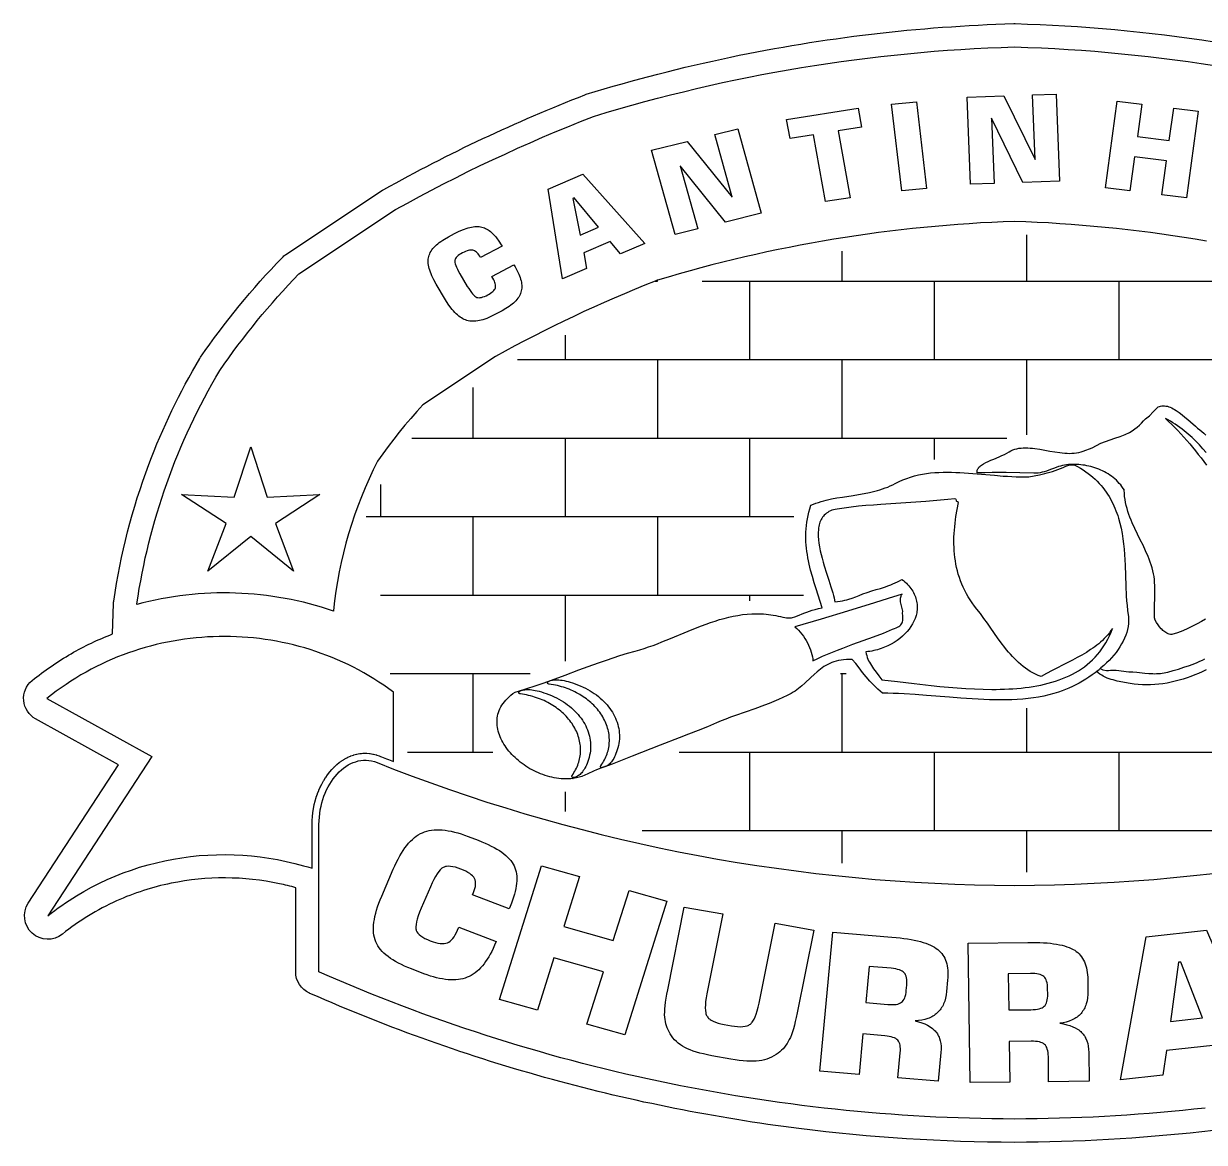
# Model space of a CAD drawing. Extents: x 0 to 420, y 0 to 240.
# Drawn here: x 0 to 253.4, y 0 to 240 of the extents above; entities that cross this region are included whole.
import ezdxf

# ---------------------------------------------------------------- set-up
doc = ezdxf.new("R2010")
doc.units = 0
doc.layers.add('Default Layer', color=1, linetype='CONTINUOUS')

msp = doc.modelspace()

# ---------------------------------------------------------------- linework, layer by layer
at = {"layer": 'Default Layer'}
msp.add_lwpolyline([(292.58, 8.76, -0.052999), (212.64, 0, -0.030515), (166.37, 2.97, -0.035672), (113.45, 13.49, -0.036951), (61.45, 31.96, -0.007864), (61.31, 32.03, -0.293444), (58.38, 36.58), (58.38, 54.63, 0.015821), (54.92, 55.48, 0.103715), (31.66, 55.58, 0.055352), (19.96, 51.81, 0.063592), (8.32, 44.68, -0.368646), (1.83, 44.87, -0.368646), (1, 51.31), (1, 51.31), (20.38, 81.02), (2.58, 90.84, -0.529734), (1.82, 99.08, -0.039927), (10.19, 104.83, -0.037875), (19.05, 109.06), (19.29, 115.63, -0.024528), (19.33, 116.12, -0.054107), (26.88, 145.44, -0.044136), (37.79, 168.14, -0.017), (37.98, 168.43, -0.041013), (55.47, 189.79, -0.054116), (56.3, 190.48), (77.01, 204.25, -0.01735), (77.31, 204.43, -0.034448), (120.44, 224.73, -0.016222), (120.74, 224.84, -0.023158), (151.69, 232.82, -0.044089), (212.47, 240, -0.012665), (212.73, 240, -0.030894), (255.44, 236.1, -0.03643)], format="xyb", dxfattribs=at)
for points in [[(253.82, 193.32), (251.42, 193.73), (249.02, 194.12), (246.61, 194.48), (244.2, 194.83), (241.78, 195.16), (239.37, 195.46), (236.95, 195.75), (234.53, 196.02), (232.1, 196.27), (229.67, 196.5), (227.24, 196.71), (224.81, 196.9), (222.38, 197.07), (219.94, 197.23), (217.5, 197.36), (215.06, 197.47), (212.62, 197.56), (210.18, 197.47), (207.74, 197.36), (205.31, 197.23), (202.87, 197.07), (200.44, 196.9), (198.01, 196.71), (195.58, 196.5), (193.15, 196.27), (190.73, 196.02), (188.31, 195.75), (185.89, 195.47), (183.47, 195.16), (181.06, 194.83), (178.65, 194.48), (176.25, 194.12), (173.85, 193.73), (171.45, 193.33), (169.05, 192.9), (166.66, 192.46), (164.27, 192), (161.89, 191.51), (159.51, 191.01), (157.14, 190.49), (154.77, 189.95), (152.4, 189.39), (150.04, 188.82), (147.68, 188.22), (145.33, 187.6), (142.99, 186.96), (140.65, 186.31), (138.31, 185.64), (135.98, 184.94), (135.95, 184.93), (135.5, 184.75), (133.29, 183.87), (131.1, 182.97), (128.91, 182.05), (126.73, 181.11), (124.55, 180.16), (122.39, 179.19), (120.23, 178.21), (118.09, 177.2), (115.95, 176.19), (113.82, 175.15), (111.7, 174.1), (109.59, 173.03), (107.49, 171.95), (105.39, 170.85), (103.31, 169.73), (101.23, 168.6), (85.64, 158.23), (84.35, 156.78), (83.08, 155.32), (81.83, 153.84), (80.61, 152.34), (79.41, 150.82), (78.24, 149.29), (77.1, 147.73), (75.97, 146.17), (75.03, 144.27), (74.13, 142.35), (73.28, 140.42), (72.47, 138.47), (71.71, 136.51), (71, 134.53), (70.33, 132.53), (69.71, 130.53), (69.14, 128.51), (68.61, 126.48), (68.14, 124.43), (67.71, 122.38), (67.32, 120.32), (66.99, 118.25), (66.71, 116.17), (66.47, 114.09), (66.46, 113.98), (65.19, 114.4), (63.91, 114.8), (62.62, 115.18), (61.33, 115.53), (60.03, 115.86), (58.73, 116.16), (57.42, 116.44), (56.1, 116.69), (54.79, 116.92), (53.47, 117.13), (52.14, 117.31), (50.82, 117.46), (49.49, 117.6), (48.16, 117.7), (46.82, 117.78), (45.49, 117.84), (44.16, 117.87), (42.82, 117.88), (41.48, 117.87), (40.15, 117.82), (38.81, 117.76), (37.48, 117.67), (36.15, 117.55), (34.82, 117.41), (33.49, 117.25), (32.16, 117.06), (30.84, 116.84), (29.52, 116.6), (28.2, 116.34), (26.89, 116.05), (25.58, 115.74), (24.28, 115.4), (24.31, 115.56), (24.31, 115.56), (24.56, 117.21), (24.83, 118.85), (25.12, 120.49), (25.43, 122.12), (25.76, 123.75), (26.11, 125.38), (26.48, 127), (26.87, 128.62), (27.28, 130.23), (27.71, 131.84), (28.16, 133.44), (28.64, 135.04), (29.13, 136.63), (29.63, 138.21), (30.16, 139.79), (30.71, 141.37), (31.28, 142.93), (31.87, 144.49), (32.47, 146.05), (33.1, 147.6), (33.75, 149.14), (34.41, 150.67), (35.09, 152.2), (35.8, 153.72), (36.52, 155.23), (37.26, 156.73), (38.02, 158.23), (38.79, 159.72), (39.59, 161.2), (40.41, 162.67), (41.24, 164.14), (42.09, 165.59), (43.05, 166.96), (44.02, 168.32), (45, 169.67), (46, 171.01), (47.01, 172.34), (48.04, 173.67), (49.08, 174.98), (50.14, 176.28), (51.2, 177.57), (52.29, 178.85), (53.38, 180.12), (54.49, 181.38), (55.62, 182.63), (56.75, 183.87), (57.9, 185.1), (59.07, 186.32), (79.78, 200.09), (82.34, 201.5), (84.92, 202.9), (87.51, 204.27), (90.11, 205.62), (92.72, 206.95), (95.35, 208.25), (97.99, 209.53), (100.64, 210.8), (103.3, 212.03), (105.98, 213.25), (108.66, 214.44), (111.36, 215.62), (114.06, 216.76), (116.78, 217.89), (119.51, 218.99), (122.25, 220.07), (125, 220.91), (127.75, 221.71), (130.5, 222.5), (133.27, 223.26), (136.04, 224), (138.81, 224.71), (141.59, 225.4), (144.38, 226.07), (147.18, 226.72), (149.97, 227.34), (152.78, 227.93), (155.59, 228.51), (158.4, 229.06), (161.22, 229.58), (164.05, 230.09), (166.88, 230.57), (169.71, 231.02), (172.55, 231.46), (175.39, 231.86), (178.23, 232.25), (181.08, 232.61), (183.94, 232.95), (186.79, 233.26), (189.65, 233.55), (192.51, 233.81), (195.38, 234.06), (198.25, 234.27), (201.12, 234.47), (203.99, 234.64), (206.87, 234.78), (209.74, 234.9), (212.62, 235), (215.5, 234.9), (218.38, 234.78), (221.25, 234.64), (224.13, 234.47), (227, 234.27), (229.87, 234.06), (232.73, 233.81), (235.59, 233.55), (238.45, 233.26), (241.31, 232.95), (244.16, 232.61), (247.01, 232.25), (249.86, 231.86), (252.7, 231.46), (255.54, 231.02)], [(215.19, 194.66), (215.19, 184.75)], [(175.58, 191.17), (175.58, 184.75)], [(135.5, 184.75), (135.98, 184.75), (135.98, 184.94)], [(145.6, 184.75), (155.78, 184.75), (175.58, 184.75), (195.39, 184.75), (215.19, 184.75), (234.99, 184.75), (254.79, 184.75), (274.59, 184.75), (279.65, 184.75)], [(155.78, 184.75), (155.78, 167.92)], [(195.39, 184.75), (195.39, 167.92)], [(234.99, 184.75), (234.99, 167.92)], [(116.18, 173.15), (116.18, 167.92)], [(105.94, 167.92), (116.18, 167.92), (135.98, 167.92), (155.78, 167.92), (175.58, 167.92), (195.39, 167.92), (215.19, 167.92), (234.99, 167.92), (254.79, 167.92), (274.59, 167.92), (294.39, 167.92), (314.19, 167.92), (319.31, 167.92)], [(135.98, 167.92), (135.98, 151.08)], [(175.58, 167.92), (175.58, 151.08)], [(215.19, 167.92), (215.19, 151.79)], [(96.38, 161.94), (96.38, 151.08)], [(253.62, 112.26), (252.74, 111.72), (251.82, 111.21), (250.84, 110.71), (249.81, 110.23), (248.72, 109.77), (247.57, 109.34), (246.37, 108.93), (246.09, 108.98), (245.83, 109.04), (245.58, 109.13), (245.34, 109.23), (245.12, 109.35), (244.9, 109.49), (244.69, 109.64), (244.48, 109.81), (244.29, 109.99), (244.1, 110.18), (243.75, 110.6), (243.42, 111.05), (243.1, 111.54), (242.8, 112.04), (242.66, 112.55), (242.7, 119.43), (242.69, 120.09), (242.64, 120.73), (242.56, 121.37), (242.45, 122), (242.31, 122.63), (242.15, 123.25), (241.96, 123.87), (241.76, 124.48), (241.53, 125.09), (241.29, 125.7), (240.76, 126.9), (240.2, 128.1), (239.61, 129.29), (239.02, 130.49), (238.44, 131.69), (237.89, 132.9), (237.63, 133.5), (237.38, 134.12), (237.16, 134.73), (236.95, 135.35), (236.76, 135.98), (236.59, 136.61), (236.45, 137.24), (236.33, 137.89), (236.25, 138.54), (236.2, 139.19), (236.2, 139.19), (236.16, 139.9), (236.21, 139.91), (235.95, 140.3), (235.68, 140.67), (235.4, 141.03), (235.1, 141.38), (234.79, 141.71), (234.47, 142.03), (234.14, 142.33), (233.79, 142.62), (233.44, 142.89), (233.08, 143.15), (232.7, 143.4), (232.32, 143.63), (231.93, 143.84), (231.53, 144.05), (231.13, 144.23), (230.72, 144.41), (230.3, 144.57), (229.88, 144.72), (229.46, 144.85), (229.03, 144.97), (228.6, 145.08), (228.16, 145.17), (227.72, 145.25), (227.28, 145.31), (226.84, 145.36), (226.4, 145.4), (225.96, 145.43), (225.52, 145.44), (225.08, 145.44), (224.65, 145.42), (224.21, 145.4), (223.78, 145.36), (223.35, 145.29), (222.93, 145.2), (222.5, 145.09), (222.07, 144.96), (221.21, 144.65), (220.34, 144.32), (219.47, 144.01), (219.02, 143.87), (218.57, 143.75), (218.12, 143.65), (217.67, 143.58), (217.21, 143.54), (216.75, 143.54), (213.78, 143.62), (210.83, 143.67), (209.33, 143.68), (207.81, 143.67), (206.24, 143.66), (204.62, 143.63), (204.59, 143.81), (204.59, 143.99), (204.62, 144.17), (204.67, 144.34), (204.76, 144.5), (204.86, 144.67), (205, 144.82), (205.15, 144.98), (205.32, 145.12), (205.52, 145.27), (205.95, 145.55), (206.45, 145.82), (206.99, 146.09), (207.56, 146.34), (208.15, 146.59), (209.35, 147.09), (209.93, 147.34), (210.49, 147.6), (211, 147.86), (211.47, 148.13), (211.85, 148.35), (212.26, 148.54), (212.68, 148.68), (213.11, 148.8), (213.56, 148.89), (214.02, 148.94), (214.49, 148.98), (214.98, 148.99), (215.47, 148.97), (215.97, 148.94), (216.48, 148.89), (217, 148.83), (218.05, 148.68), (219.12, 148.5), (220.2, 148.3), (221.28, 148.12), (222.35, 147.96), (222.88, 147.9), (223.41, 147.86), (223.93, 147.82), (224.44, 147.81), (224.95, 147.82), (225.45, 147.85), (225.94, 147.91), (226.42, 148), (226.89, 148.11), (227.34, 148.26), (229.27, 148.99), (231.17, 150.03), (232.13, 150.39), (233.13, 150.74), (234.17, 151.1), (235.26, 151.44), (235.63, 151.56), (235.98, 151.69), (236.33, 151.83), (236.66, 151.98), (236.98, 152.14), (237.28, 152.31), (237.87, 152.66), (238.42, 153.04), (238.93, 153.45), (239.42, 153.88), (239.88, 154.32), (240.33, 154.77), (240.75, 155.23), (241.58, 155.85), (242.39, 156.75), (242.8, 157.18), (243.22, 157.6), (243.46, 157.76), (243.72, 157.88), (243.98, 157.96), (244.26, 158.01), (244.54, 158.03), (244.83, 158.01), (245.12, 157.97), (245.42, 157.9), (245.73, 157.81), (246.04, 157.69), (246.35, 157.55), (246.66, 157.39), (246.98, 157.21), (247.3, 157.01), (247.93, 156.58), (248.57, 156.11), (249.19, 155.61), (249.79, 155.1), (250.37, 154.59), (251.45, 153.64), (251.92, 153.22), (252.36, 152.87), (252.79, 152.51), (253.23, 152.11), (253.67, 151.68)], [(253.73, 147.97), (253.04, 148.8), (252.31, 149.62), (251.55, 150.41), (250.75, 151.19), (249.9, 151.94), (249.46, 152.3), (249.02, 152.66), (248.56, 153.02), (248.09, 153.36), (247.61, 153.7), (247.12, 154.04), (246.61, 154.37), (246.1, 154.69), (245.57, 155), (245.03, 155.3), (245.69, 154.67), (246.35, 154.03), (247.01, 153.37), (247.66, 152.69), (248.31, 152), (248.95, 151.3), (249.59, 150.58), (250.22, 149.86), (250.84, 149.12), (251.45, 148.37), (252.05, 147.6), (252.65, 146.83), (253.23, 146.05), (253.79, 145.27)], [(83.33, 151.08), (96.38, 151.08), (116.18, 151.08), (135.98, 151.08), (155.78, 151.08), (175.58, 151.08), (195.39, 151.08), (211, 151.08)], [(116.18, 151.08), (116.18, 134.24)], [(155.78, 151.08), (155.78, 134.24)], [(195.39, 151.08), (195.39, 146.48)], [(76.58, 141.14), (76.58, 134.24)], [(73.51, 134.24), (76.58, 134.24), (96.38, 134.24), (116.18, 134.24), (135.98, 134.24), (155.78, 134.24), (165.25, 134.24)], [(96.38, 134.24), (96.38, 117.4)], [(135.98, 134.24), (135.98, 117.4)], [(76.58, 117.4), (96.38, 117.4), (116.18, 117.4), (135.98, 117.4), (155.78, 117.4), (167.37, 117.4)], [(116.18, 117.4), (116.18, 103.25)], [(155.78, 117.4), (155.78, 116.17)], [(253.71, 101.34), (252.92, 100.97), (252.12, 100.61), (251.3, 100.27), (250.48, 99.95), (249.64, 99.66), (248.8, 99.38), (247.95, 99.13), (247.09, 98.91), (246.22, 98.71), (245.35, 98.53), (244.48, 98.39), (243.6, 98.28), (242.71, 98.2), (241.83, 98.15), (240.95, 98.14), (240.06, 98.16), (239.18, 98.22), (238.3, 98.32), (237.43, 98.46), (234.68, 98.97), (233.82, 99.2), (233.39, 99.32), (232.96, 99.46), (232.53, 99.61), (232.06, 99.81), (231.64, 99.98), (231.34, 100.2), (230.92, 100.47), (230.24, 101), (230.44, 101.16), (230.79, 101.44), (231.03, 101.64), (231.56, 101.36), (232.34, 101.2), (232.78, 101.23), (233.19, 101.28), (233.61, 101.31), (234.02, 101.33), (234.44, 101.33), (237.16, 100.97), (238.01, 100.91), (238.86, 100.84), (240.57, 100.67), (241.42, 100.6), (242.27, 100.55), (242.69, 100.54), (243.1, 100.55), (243.51, 100.56), (243.92, 100.59), (244.33, 100.64), (244.73, 100.7), (245.12, 100.78), (245.52, 100.88), (246.66, 101.21), (247.81, 101.55), (248.98, 101.91), (250.14, 102.31), (251.28, 102.74), (251.85, 102.96), (252.4, 103.2), (252.95, 103.45), (253.48, 103.72)], [(78.68, 100.57), (96.38, 100.57), (108.71, 100.57)], [(96.38, 100.57), (96.38, 83.73)], [(175.26, 100.57), (175.58, 100.57), (176.53, 100.57)], [(175.58, 100.57), (175.58, 83.73)], [(215.19, 93.17), (215.19, 83.73)], [(82.36, 83.73), (96.38, 83.73), (100.68, 83.73)], [(140.65, 83.73), (155.78, 83.73), (175.58, 83.73), (195.39, 83.73), (215.19, 83.73), (234.99, 83.73), (254.79, 83.73), (274.59, 83.73), (294.39, 83.73), (314.19, 83.73), (333.99, 83.73), (345.86, 83.73), (347.39, 83.73)], [(155.78, 83.73), (155.78, 66.89)], [(195.39, 83.73), (195.39, 66.89)], [(234.99, 83.73), (234.99, 66.89)], [(253.5, 7.37), (251.11, 7.1), (248.71, 6.86), (246.32, 6.63), (243.92, 6.41), (241.53, 6.21), (239.13, 6.02), (236.73, 5.85), (234.32, 5.7), (231.92, 5.56), (229.51, 5.44), (227.1, 5.33), (224.69, 5.23), (222.28, 5.16), (219.87, 5.09), (217.45, 5.05), (215.04, 5.02), (212.62, 5), (212.62, 5), (210.21, 5.02), (207.79, 5.05), (205.38, 5.09), (202.97, 5.16), (200.55, 5.23), (198.14, 5.33), (195.74, 5.44), (193.33, 5.56), (190.92, 5.7), (188.52, 5.85), (186.12, 6.02), (183.72, 6.21), (181.32, 6.41), (178.92, 6.63), (176.53, 6.86), (174.14, 7.1), (171.75, 7.37), (169.36, 7.64), (166.98, 7.94), (164.6, 8.24), (162.22, 8.57), (159.84, 8.9), (157.46, 9.26), (155.09, 9.62), (152.72, 10.01), (150.36, 10.4), (148, 10.82), (145.64, 11.25), (143.28, 11.69), (140.93, 12.15), (138.58, 12.62), (136.23, 13.11), (133.89, 13.61), (131.55, 14.13), (129.22, 14.66), (126.88, 15.21), (124.56, 15.77), (122.23, 16.35), (119.91, 16.94), (117.6, 17.55), (115.29, 18.17), (112.98, 18.81), (110.68, 19.46), (108.38, 20.13), (106.09, 20.81), (103.8, 21.51), (101.51, 22.22), (99.23, 22.94), (96.96, 23.68), (94.69, 24.44), (92.42, 25.21), (90.16, 25.99), (87.91, 26.79), (85.66, 27.6), (83.41, 28.43), (81.18, 29.28), (78.94, 30.13), (76.71, 31), (74.49, 31.89), (72.28, 32.79), (70.07, 33.71), (67.86, 34.64), (65.66, 35.58), (63.47, 36.54), (63.38, 36.58), (63.38, 58.29), (63.38, 68.17), (63.4, 68.98), (63.46, 69.78), (63.54, 70.56), (63.66, 71.34), (63.82, 72.1), (64, 72.84), (64.21, 73.56), (64.45, 74.27), (64.72, 74.95), (65.02, 75.61), (65.34, 76.25), (65.68, 76.86), (66.05, 77.44), (66.43, 78), (66.84, 78.52), (67.27, 79.02), (67.72, 79.48), (68.18, 79.91), (68.66, 80.3), (69.16, 80.65), (69.67, 80.97), (70.19, 81.25), (70.72, 81.48), (71.26, 81.67), (71.82, 81.82), (72.38, 81.92), (72.95, 81.97), (73.52, 81.98), (74.1, 81.93), (74.68, 81.83), (75.26, 81.68), (75.85, 81.48), (79.39, 80.09), (83.36, 78.58), (87.35, 77.12), (91.36, 75.71), (95.38, 74.34), (99.42, 73.01), (103.48, 71.74), (107.54, 70.51), (111.63, 69.32), (115.72, 68.19), (119.83, 67.1), (123.95, 66.05), (128.08, 65.06), (132.23, 64.11), (136.39, 63.21), (140.55, 62.35), (144.73, 61.55), (148.92, 60.79), (153.12, 60.07), (157.32, 59.41), (161.54, 58.79), (165.76, 58.22), (169.99, 57.7), (174.23, 57.23), (178.48, 56.8), (182.73, 56.42), (186.98, 56.09), (191.25, 55.81), (195.51, 55.58), (199.78, 55.39), (204.06, 55.26), (208.34, 55.17), (212.62, 55.13), (216.91, 55.17), (221.18, 55.26), (225.46, 55.39), (229.73, 55.58), (234, 55.81), (238.26, 56.09), (242.52, 56.42), (246.77, 56.8), (251.02, 57.23), (255.25, 57.7)], [(116.18, 75.18), (116.18, 70.98)], [(132.69, 66.89), (135.98, 66.89), (155.78, 66.89), (175.58, 66.89), (195.39, 66.89), (215.19, 66.89), (234.99, 66.89), (254.79, 66.89), (274.59, 66.89), (292.55, 66.89)], [(175.58, 66.89), (175.58, 59.91)], [(215.19, 66.89), (215.19, 57.96)]]:
    msp.add_lwpolyline(points, dxfattribs=at)
for points in [[(188.43, 204.1), (186.25, 222.69), (191.58, 223.25), (193.76, 204.66), (188.43, 204.1)], [(203.19, 205.54), (202.47, 224.24), (210.36, 224.51), (217.04, 210.83), (216.51, 224.72), (221.57, 224.89), (222.29, 206.2), (214.4, 205.92), (207.7, 219.73), (208.24, 205.71), (203.19, 205.54)], [(232.13, 204.78), (234.68, 223.34), (239.94, 222.69), (238.99, 215.75), (245.84, 214.91), (246.8, 221.85), (252.06, 221.2), (249.51, 202.65), (244.25, 203.3), (245.24, 210.55), (238.39, 211.39), (237.39, 204.14), (232.13, 204.78)], [(172.04, 201.81), (169.48, 216.14), (164.46, 215.34), (163.73, 219.46), (179.05, 221.89), (179.78, 217.78), (174.78, 216.98), (177.34, 202.65), (172.04, 201.81)], [(139.78, 194.75), (134.76, 212.85), (142.39, 214.74), (152.07, 202.77), (148.34, 216.21), (153.25, 217.42), (158.26, 199.32), (150.62, 197.43), (140.9, 209.52), (144.66, 195.96), (139.78, 194.75)], [(115.63, 185.25), (112.59, 204.5), (120.02, 207.7), (133.29, 192.86), (128.11, 190.63), (125.87, 193.25), (120.19, 190.81), (120.8, 187.48), (115.63, 185.25)], [(119.4, 194.65), (123.35, 196.35), (118.15, 202.63), (117.84, 202.5), (119.4, 194.65)], [(105.19, 188.26), (105.47, 187.79), (105.9, 187), (106.26, 186.25), (106.4, 185.89), (106.53, 185.53), (106.64, 185.19), (106.73, 184.85), (106.8, 184.51), (106.85, 184.19), (106.87, 183.87), (106.88, 183.56), (106.87, 183.26), (106.84, 182.96), (106.79, 182.68), (106.72, 182.4), (106.63, 182.13), (106.52, 181.86), (106.38, 181.59), (106.23, 181.33), (106.05, 181.07), (105.85, 180.81), (105.63, 180.56), (105.39, 180.31), (105.13, 180.06), (104.85, 179.81), (104.54, 179.57), (104.22, 179.34), (103.5, 178.87), (102.7, 178.41), (101.13, 177.58), (100.24, 177.14), (99.81, 176.95), (99.39, 176.77), (98.97, 176.62), (98.57, 176.49), (98.18, 176.38), (97.8, 176.29), (97.43, 176.23), (97.07, 176.18), (96.72, 176.15), (96.38, 176.14), (96.05, 176.16), (95.73, 176.19), (95.42, 176.25), (95.13, 176.32), (94.83, 176.42), (94.54, 176.54), (94.25, 176.69), (93.96, 176.86), (93.67, 177.05), (93.38, 177.27), (93.1, 177.51), (92.81, 177.77), (92.52, 178.06), (92.24, 178.37), (91.96, 178.7), (91.68, 179.06), (91.12, 179.85), (90.56, 180.73), (88.55, 184.11), (88.04, 185.02), (87.62, 185.88), (87.44, 186.29), (87.29, 186.69), (87.15, 187.08), (87.04, 187.46), (86.95, 187.83), (86.88, 188.18), (86.84, 188.53), (86.81, 188.86), (86.81, 189.18), (86.83, 189.49), (86.87, 189.79), (86.94, 190.07), (87.02, 190.36), (87.13, 190.63), (87.27, 190.91), (87.42, 191.19), (87.61, 191.46), (87.81, 191.73), (88.04, 191.99), (88.3, 192.26), (88.57, 192.52), (88.88, 192.78), (89.2, 193.03), (89.55, 193.29), (89.93, 193.54), (90.32, 193.79), (91.19, 194.28), (92.47, 194.96), (93.35, 195.41), (94.2, 195.77), (94.6, 195.93), (94.99, 196.06), (95.38, 196.18), (95.75, 196.28), (96.11, 196.36), (96.45, 196.42), (96.79, 196.46), (97.12, 196.48), (97.43, 196.48), (97.74, 196.46), (98.03, 196.42), (98.31, 196.37), (98.59, 196.29), (98.86, 196.19), (99.13, 196.07), (99.4, 195.93), (99.66, 195.77), (99.93, 195.59), (100.19, 195.38), (100.45, 195.15), (100.71, 194.91), (100.97, 194.64), (101.22, 194.35), (101.47, 194.04), (101.97, 193.35), (102.46, 192.57), (102.65, 192.26), (98.04, 189.81), (97.86, 190.1), (97.69, 190.37), (97.52, 190.6), (97.34, 190.81), (97.16, 190.98), (96.97, 191.13), (96.78, 191.24), (96.58, 191.33), (96.38, 191.39), (96.16, 191.42), (95.93, 191.42), (95.69, 191.39), (95.42, 191.34), (95.14, 191.25), (94.85, 191.14), (94.53, 191), (94.2, 190.84), (93.85, 190.64), (93.54, 190.44), (93.27, 190.24), (93.04, 190.04), (92.85, 189.84), (92.7, 189.64), (92.6, 189.43), (92.54, 189.23), (92.51, 189.01), (92.54, 188.74), (92.61, 188.44), (92.72, 188.1), (92.87, 187.72), (93.07, 187.29), (93.32, 186.83), (93.61, 186.33), (95.21, 183.64), (95.51, 183.15), (95.8, 182.72), (96.08, 182.34), (96.34, 182.01), (96.59, 181.75), (96.83, 181.53), (97.06, 181.38), (97.27, 181.28), (97.48, 181.23), (97.72, 181.21), (97.98, 181.23), (98.26, 181.28), (98.56, 181.36), (98.88, 181.47), (99.22, 181.62), (99.58, 181.8), (99.91, 181.99), (100.21, 182.18), (100.47, 182.37), (100.69, 182.56), (100.88, 182.75), (101.03, 182.94), (101.15, 183.13), (101.22, 183.33), (101.27, 183.53), (101.28, 183.75), (101.26, 183.98), (101.21, 184.23), (101.13, 184.5), (101.02, 184.78), (100.87, 185.07), (100.7, 185.38), (100.48, 185.75), (105.19, 188.26)], [(48.73, 129.95), (39.55, 122.53), (43.45, 132.79), (33.88, 139.02), (45.18, 138.4), (48.73, 149.22), (52.28, 138.4), (63.58, 139.02), (54.02, 132.79), (57.91, 122.53), (48.73, 129.95)], [(117.9, 78.07), (117.4, 78.02), (116.89, 77.99), (116.39, 77.98), (115.88, 77.99), (115.38, 78.02), (114.87, 78.07), (114.37, 78.13), (113.87, 78.22), (113.37, 78.32), (112.88, 78.44), (112.38, 78.57), (111.9, 78.72), (111.41, 78.89), (110.94, 79.07), (110.47, 79.26), (110, 79.47), (109.54, 79.69), (109.09, 79.93), (108.65, 80.17), (108.21, 80.43), (107.79, 80.7), (107.37, 80.99), (106.96, 81.28), (106.57, 81.58), (106.18, 81.89), (105.81, 82.21), (105.45, 82.54), (105.1, 82.88), (104.76, 83.23), (104.44, 83.58), (104.13, 83.94), (103.84, 84.31), (103.56, 84.68), (103.3, 85.06), (103.06, 85.44), (102.83, 85.83), (102.62, 86.22), (102.42, 86.62), (102.25, 87.01), (102.09, 87.41), (101.96, 87.82), (101.84, 88.22), (101.75, 88.63), (101.67, 89.03), (101.62, 89.44), (101.59, 89.85), (101.58, 90.25), (101.6, 90.66), (101.64, 91.06), (101.7, 91.46), (101.79, 91.86), (101.9, 92.25), (102.05, 92.64), (102.21, 93.03), (102.41, 93.41), (102.63, 93.79), (102.88, 94.16), (103.15, 94.53), (103.46, 94.89), (103.8, 95.24), (104.17, 95.59), (104.56, 95.93), (104.99, 96.26), (105.45, 96.58), (106.22, 96.81), (108, 97.36), (109.76, 97.94), (111.51, 98.54), (113.24, 99.16), (116.2, 100.24), (119.15, 101.34), (122.11, 102.42), (123.6, 102.95), (125.09, 103.47), (126.52, 103.95), (127.96, 104.42), (129.6, 104.92), (131.25, 105.39), (132.2, 105.66), (133.15, 105.96), (134.1, 106.28), (135.05, 106.62), (136, 106.98), (136.94, 107.35), (138.84, 108.11), (142.63, 109.69), (144.53, 110.46), (145.49, 110.83), (146.44, 111.19), (147.41, 111.53), (148.37, 111.84), (149.34, 112.14), (150.31, 112.42), (151.29, 112.66), (152.27, 112.88), (153.26, 113.06), (154.25, 113.21), (155.25, 113.32), (156.25, 113.38), (156.76, 113.4), (157.26, 113.41), (157.77, 113.4), (158.28, 113.39), (158.79, 113.36), (159.31, 113.31), (159.82, 113.26), (160.34, 113.19), (160.86, 113.11), (161.38, 113.01), (161.91, 112.9), (162.43, 112.78), (162.9, 112.66), (163.32, 112.58), (163.72, 112.52), (163.92, 112.5), (164.12, 112.5), (164.32, 112.51), (164.53, 112.53), (164.74, 112.56), (164.97, 112.61), (165.47, 112.75), (166.04, 112.96), (167.43, 113.5), (168.04, 113.74), (168.63, 113.95), (169.23, 114.15), (169.86, 114.34), (170.55, 114.52), (171.32, 114.7), (170.47, 117.4), (170.05, 118.74), (169.64, 120.07), (169.24, 121.4), (168.88, 122.73), (168.56, 124.07), (168.42, 124.74), (168.29, 125.41), (168.17, 126.08), (168.07, 126.76), (167.99, 127.44), (167.92, 128.12), (167.87, 128.81), (167.85, 129.5), (167.84, 130.19), (167.86, 130.89), (167.9, 131.6), (167.96, 132.3), (168.05, 133.02), (168.17, 133.74), (168.31, 134.46), (168.49, 135.19), (168.69, 135.93), (168.93, 136.67), (169.47, 136.9), (170.01, 137.1), (170.56, 137.29), (171.12, 137.47), (171.68, 137.62), (172.24, 137.77), (173.38, 138.03), (174.53, 138.25), (175.69, 138.44), (178.01, 138.8), (179.17, 138.99), (180.33, 139.19), (181.48, 139.42), (182.05, 139.55), (182.62, 139.68), (183.19, 139.84), (183.75, 140), (184.31, 140.18), (184.86, 140.38), (185.41, 140.59), (185.96, 140.83), (186.5, 141.08), (187.03, 141.36), (187.84, 141.77), (188.66, 142.13), (189.49, 142.45), (190.32, 142.73), (191.17, 142.97), (192.02, 143.18), (192.88, 143.35), (193.75, 143.49), (194.63, 143.6), (195.51, 143.68), (196.4, 143.73), (197.29, 143.76), (198.19, 143.77), (199.1, 143.76), (200.01, 143.74), (200.92, 143.7), (201.84, 143.64), (202.76, 143.58), (204.6, 143.43), (208.31, 143.1), (210.17, 142.95), (211.1, 142.89), (212.03, 142.85), (212.95, 142.81), (213.87, 142.79), (214.79, 142.79), (215.71, 142.81), (216.87, 143), (217.99, 143.22), (219.1, 143.46), (219.66, 143.61), (220.21, 143.76), (220.77, 143.93), (221.33, 144.12), (221.9, 144.33), (222.47, 144.56), (223.06, 144.81), (223.65, 145.08), (224.26, 145.31), (224.88, 145.33), (225.54, 145.29), (226.17, 145.01), (226.78, 144.65), (227.36, 144.27), (227.92, 143.88), (228.45, 143.49), (228.97, 143.08), (229.45, 142.67), (229.92, 142.24), (230.36, 141.81), (230.79, 141.37), (231.19, 140.92), (231.57, 140.46), (231.93, 139.99), (232.27, 139.52), (232.6, 139.04), (232.9, 138.55), (233.19, 138.06), (233.46, 137.56), (233.72, 137.06), (233.96, 136.54), (234.18, 136.03), (234.39, 135.51), (234.59, 134.98), (234.77, 134.45), (234.94, 133.91), (235.23, 132.83), (235.49, 131.73), (235.7, 130.63), (235.87, 129.51), (236.02, 128.38), (236.13, 127.25), (236.22, 126.12), (236.29, 124.99), (236.34, 123.86), (236.42, 121.61), (236.5, 119.4), (236.6, 117.24), (236.67, 116.18), (236.76, 115.15), (236.87, 114.13), (237.01, 113.15), (237.05, 112.84), (237.08, 112.53), (237.11, 111.91), (237.08, 111.29), (237, 110.66), (236.87, 110.04), (236.7, 109.41), (236.49, 108.79), (236.24, 108.16), (235.94, 107.55), (235.61, 106.93), (235.24, 106.32), (234.83, 105.72), (234.4, 105.12), (233.93, 104.54), (233.43, 103.96), (232.9, 103.39), (232.35, 102.84), (231.77, 102.3), (231.17, 101.77), (230.55, 101.25), (229.91, 100.75), (229.25, 100.27), (228.58, 99.81), (227.89, 99.36), (227.19, 98.94), (226.48, 98.53), (225.76, 98.15), (225.03, 97.79), (224.3, 97.45), (223.56, 97.14), (222.83, 96.86), (222.09, 96.6), (221.04, 96.28), (219.98, 96), (218.89, 95.75), (217.79, 95.54), (216.67, 95.37), (215.54, 95.23), (214.39, 95.11), (213.22, 95.03), (212.05, 94.97), (210.86, 94.93), (209.66, 94.92), (208.46, 94.93), (207.25, 94.95), (206.03, 94.99), (204.8, 95.05), (203.57, 95.12), (201.11, 95.28), (198.64, 95.48), (193.73, 95.89), (191.31, 96.07), (188.92, 96.22), (187.75, 96.28), (186.58, 96.32), (185.43, 96.34), (184.3, 96.35), (183.79, 96.76), (183.31, 97.19), (182.85, 97.62), (182.4, 98.06), (181.98, 98.51), (181.56, 98.97), (180.77, 99.9), (180.02, 100.83), (179.28, 101.77), (178.54, 102.7), (177.79, 103.61), (177.15, 103.62), (176.54, 103.6), (175.96, 103.55), (175.41, 103.47), (174.88, 103.37), (174.37, 103.25), (173.88, 103.1), (173.42, 102.93), (172.97, 102.74), (172.55, 102.53), (172.14, 102.3), (171.74, 102.06), (171.36, 101.81), (170.99, 101.54), (170.63, 101.26), (170.28, 100.97), (169.6, 100.38), (168.94, 99.76), (167.63, 98.52), (166.96, 97.92), (166.61, 97.63), (166.25, 97.34), (165.89, 97.07), (165.52, 96.81), (165.13, 96.56), (164.73, 96.33), (163.84, 95.86), (162.91, 95.41), (161.96, 94.98), (160.98, 94.57), (159.98, 94.17), (158.97, 93.78), (156.9, 93.04), (154.8, 92.3), (152.72, 91.56), (151.68, 91.19), (150.67, 90.8), (149.67, 90.4), (148.69, 89.98), (146.73, 89.15), (144.73, 88.34), (142.7, 87.54), (140.66, 86.76), (136.59, 85.21), (134.58, 84.43), (132.61, 83.65), (130.55, 82.82), (128.41, 81.97), (126.29, 81.16), (125.26, 80.78), (124.28, 80.44), (123.89, 80.3), (123.51, 80.15), (122.9, 79.89), (122.29, 79.61), (121.05, 79.04), (120.41, 78.77), (119.77, 78.52), (119.23, 78.33), (118.67, 78.18), (118.2, 78.1), (117.84, 78.06), (117.9, 78.07)], [(199.83, 138.08), (198.3, 137.9), (196.75, 137.75), (195.17, 137.61), (193.59, 137.48), (190.39, 137.26), (187.16, 137.06), (183.94, 136.85), (182.34, 136.73), (180.75, 136.6), (179.17, 136.45), (177.6, 136.28), (176.06, 136.08), (174.54, 135.86), (174.15, 135.79), (173.78, 135.7), (173.43, 135.59), (173.11, 135.46), (172.81, 135.32), (172.53, 135.15), (172.27, 134.98), (172.03, 134.79), (171.81, 134.58), (171.61, 134.36), (171.43, 134.12), (171.26, 133.87), (171.12, 133.61), (170.99, 133.34), (170.88, 133.05), (170.78, 132.76), (170.7, 132.45), (170.63, 132.13), (170.58, 131.8), (170.54, 131.47), (170.5, 130.77), (170.51, 130.05), (170.56, 129.29), (170.65, 128.52), (170.78, 127.73), (170.94, 126.93), (171.12, 126.12), (171.33, 125.31), (171.55, 124.5), (171.79, 123.69), (172.28, 122.1), (172.78, 120.59), (173.24, 119.18), (173.62, 117.91), (173.78, 117.34), (173.91, 116.82), (174, 116.35), (174.05, 115.93), (174.66, 116.01), (175.21, 116.1), (175.73, 116.2), (176.2, 116.3), (176.64, 116.41), (177.05, 116.53), (177.82, 116.78), (178.55, 117.05), (179.29, 117.34), (180.09, 117.65), (181, 117.97), (181.98, 118.29), (182.92, 118.57), (183.83, 118.84), (184.73, 119.12), (185.63, 119.44), (186.08, 119.61), (186.54, 119.8), (187.01, 120.01), (187.48, 120.24), (187.97, 120.5), (188.46, 120.78), (188.8, 120.52), (189.11, 120.24), (189.41, 119.97), (189.68, 119.69), (189.94, 119.4), (190.18, 119.11), (190.4, 118.82), (190.61, 118.53), (190.79, 118.23), (190.96, 117.93), (191.11, 117.63), (191.25, 117.32), (191.36, 117.02), (191.47, 116.71), (191.55, 116.4), (191.62, 116.09), (191.68, 115.78), (191.71, 115.47), (191.74, 115.16), (191.74, 114.85), (191.74, 114.54), (191.72, 114.23), (191.68, 113.92), (191.63, 113.61), (191.57, 113.31), (191.49, 113), (191.3, 112.4), (191.05, 111.81), (190.75, 111.22), (190.41, 110.66), (190.02, 110.11), (189.58, 109.57), (189.11, 109.06), (188.59, 108.57), (188.03, 108.1), (187.44, 107.66), (186.81, 107.25), (186.15, 106.87), (185.46, 106.52), (184.74, 106.21), (183.99, 105.93), (183.6, 105.81), (183.21, 105.69), (182.82, 105.59), (182.41, 105.5), (182.01, 105.41), (181.59, 105.34), (181.18, 105.28), (180.75, 105.23), (180.82, 104.82), (180.9, 104.43), (181.02, 104.05), (181.15, 103.69), (181.31, 103.33), (181.49, 102.99), (181.69, 102.65), (181.91, 102.31), (182.39, 101.62), (182.93, 100.89), (183.51, 100.1), (184.13, 99.23), (187.53, 98.84), (191.08, 98.42), (194.73, 98.01), (196.58, 97.82), (198.44, 97.65), (200.31, 97.49), (202.18, 97.37), (204.05, 97.27), (205.9, 97.2), (207.75, 97.18), (208.66, 97.18), (209.57, 97.2), (210.47, 97.23), (211.37, 97.27), (212.26, 97.32), (213.15, 97.39), (214.02, 97.47), (214.88, 97.56), (215.74, 97.68), (216.59, 97.8), (217.42, 97.95), (218.24, 98.11), (219.06, 98.29), (219.85, 98.49), (220.64, 98.71), (221.41, 98.94), (222.17, 99.2), (222.91, 99.48), (223.64, 99.77), (224.35, 100.1), (225.04, 100.44), (225.72, 100.8), (226.37, 101.19), (227.01, 101.61), (227.63, 102.05), (228.23, 102.51), (228.81, 103), (229.37, 103.52), (229.9, 104.06), (230.42, 104.63), (230.91, 105.23), (231.37, 105.86), (231.82, 106.52), (232.23, 107.2), (232.62, 107.92), (232.99, 108.67), (233.33, 109.45), (233.64, 110.26), (233.31, 109.79), (232.97, 109.33), (232.61, 108.9), (232.25, 108.48), (231.87, 108.08), (231.49, 107.7), (231.09, 107.34), (230.68, 106.98), (230.27, 106.64), (229.84, 106.32), (229.4, 106), (228.96, 105.7), (228.04, 105.11), (227.08, 104.55), (226.09, 104), (225.07, 103.47), (222.93, 102.39), (221.82, 101.83), (220.68, 101.24), (219.52, 100.62), (218.34, 99.95), (217.72, 100.19), (217.13, 100.45), (216.56, 100.74), (216.01, 101.05), (215.47, 101.39), (214.95, 101.74), (214.45, 102.12), (213.97, 102.51), (213.49, 102.92), (213.04, 103.35), (212.59, 103.79), (212.16, 104.24), (211.73, 104.71), (211.32, 105.19), (210.91, 105.68), (210.52, 106.18), (209.75, 107.19), (209, 108.23), (207.53, 110.34), (206.8, 111.39), (206.07, 112.42), (205.32, 113.43), (204.55, 114.4), (204.03, 115.05), (203.55, 115.71), (203.1, 116.37), (202.68, 117.04), (202.29, 117.71), (201.94, 118.39), (201.61, 119.08), (201.31, 119.77), (201.03, 120.47), (200.79, 121.17), (200.56, 121.87), (200.37, 122.58), (200.2, 123.29), (200.05, 124.01), (199.93, 124.73), (199.82, 125.45), (199.74, 126.18), (199.68, 126.91), (199.64, 127.64), (199.62, 128.38), (199.62, 129.11), (199.63, 129.85), (199.67, 130.59), (199.71, 131.33), (199.78, 132.07), (199.86, 132.81), (200.05, 134.3), (200.3, 135.79), (200.59, 137.27), (200.38, 137.39), (200.25, 137.49), (200.19, 137.58), (200.16, 137.67), (200.14, 137.76), (200.1, 137.85), (200, 137.96), (199.83, 138.08)], [(188.49, 117.64), (185.5, 116.68), (182.55, 115.75), (176.77, 113.97), (171.11, 112.26), (165.49, 110.59), (165.9, 110.25), (166.29, 109.87), (166.66, 109.47), (167.01, 109.04), (167.34, 108.58), (167.65, 108.11), (167.94, 107.63), (168.2, 107.14), (168.44, 106.64), (168.65, 106.14), (168.84, 105.64), (169, 105.14), (169.14, 104.66), (169.24, 104.18), (169.32, 103.73), (169.37, 103.29), (170.4, 103.79), (171.44, 104.27), (172.5, 104.73), (173.57, 105.18), (174.66, 105.62), (175.75, 106.04), (177.95, 106.86), (180.15, 107.66), (182.34, 108.43), (184.51, 109.21), (186.42, 110.1), (186.84, 110.22), (187.2, 110.35), (187.52, 110.5), (187.8, 110.66), (188.03, 110.84), (188.22, 111.03), (188.37, 111.24), (188.49, 111.46), (188.58, 111.69), (188.65, 111.93), (188.68, 112.18), (188.69, 112.43), (188.68, 112.7), (188.66, 112.97), (188.57, 113.52), (188.63, 113.98), (188.49, 114.55), (188.35, 115.12), (188.23, 115.67), (188.19, 115.95), (188.17, 116.21), (188.16, 116.47), (188.18, 116.73), (188.21, 116.97), (188.28, 117.2), (188.37, 117.43), (188.49, 117.64)], [(120.03, 97.67), (120.55, 97.42), (121.05, 97.16), (121.54, 96.89), (122.01, 96.6), (122.46, 96.29), (122.9, 95.98), (123.32, 95.65), (123.73, 95.31), (124.12, 94.96), (124.49, 94.61), (124.84, 94.24), (125.18, 93.86), (125.5, 93.47), (125.8, 93.08), (126.08, 92.68), (126.34, 92.27), (126.58, 91.85), (126.8, 91.43), (127, 91), (127.18, 90.57), (127.34, 90.13), (127.48, 89.68), (127.6, 89.24), (127.69, 88.79), (127.76, 88.34), (127.82, 87.88), (127.84, 87.43), (127.85, 86.97), (127.83, 86.52), (127.79, 86.06), (127.73, 85.6), (127.64, 85.15), (127.52, 84.66), (127.39, 84.21), (127.25, 83.79), (127.11, 83.39), (126.95, 83.03), (126.79, 82.69), (126.63, 82.38), (126.46, 82.1), (126.28, 81.84), (126.11, 81.61), (125.93, 81.4), (125.76, 81.21), (125.58, 81.04), (125.41, 80.89), (125.24, 80.78), (125.07, 80.72), (124.91, 80.66), (124.75, 80.61), (124.61, 80.56), (124.46, 80.51), (124.34, 80.47), (124.22, 80.42), (124.11, 80.39), (124.02, 80.38), (123.94, 80.4), (123.87, 80.44), (123.82, 80.48), (123.79, 80.53), (123.78, 80.59), (123.78, 80.65), (123.81, 80.73), (123.86, 80.8), (124.07, 81.1), (124.27, 81.41), (124.46, 81.72), (124.64, 82.04), (124.8, 82.36), (124.95, 82.68), (125.08, 83.01), (125.2, 83.34), (125.31, 83.68), (125.41, 84.01), (125.49, 84.35), (125.56, 84.7), (125.61, 85.04), (125.65, 85.39), (125.68, 85.73), (125.69, 86.08), (125.69, 86.43), (125.68, 86.78), (125.65, 87.13), (125.61, 87.48), (125.56, 87.83), (125.49, 88.18), (125.41, 88.53), (125.31, 88.88), (125.2, 89.23), (125.08, 89.58), (124.95, 89.92), (124.8, 90.27), (124.64, 90.61), (124.46, 90.95), (124.27, 91.29), (124.07, 91.62), (123.85, 91.95), (123.62, 92.27), (123.38, 92.59), (123.13, 92.9), (122.87, 93.2), (122.6, 93.5), (122.32, 93.79), (122.03, 94.07), (121.73, 94.35), (121.42, 94.61), (121.1, 94.87), (120.77, 95.13), (120.44, 95.37), (120.09, 95.61), (119.38, 96.06), (118.64, 96.47), (118.26, 96.66), (117.87, 96.85), (117.47, 97.02), (117.07, 97.19), (116.66, 97.35), (116.25, 97.49), (115.83, 97.63), (115.41, 97.76), (114.98, 97.87), (114.55, 97.98), (114.11, 98.08), (113.67, 98.16), (113.23, 98.24), (112.78, 98.3), (112.67, 98.32), (112.57, 98.35), (112.5, 98.4), (112.45, 98.44), (112.41, 98.5), (112.4, 98.56), (112.41, 98.63), (112.44, 98.69), (112.49, 98.76), (112.57, 98.83), (112.66, 98.89), (112.78, 98.95), (112.93, 98.99), (113.09, 99.06), (113.28, 99.12), (113.47, 99.17), (113.7, 99.2), (113.96, 99.22), (114.23, 99.23), (114.53, 99.23), (114.86, 99.21), (115.2, 99.18), (115.58, 99.12), (115.97, 99.05), (116.39, 98.97), (116.84, 98.85), (117.3, 98.72), (117.8, 98.56), (118.32, 98.38), (118.86, 98.17), (119.43, 97.94), (120.03, 97.67)], [(113.84, 95.58), (114.36, 95.33), (114.86, 95.07), (115.35, 94.79), (115.82, 94.5), (116.28, 94.2), (116.72, 93.89), (117.14, 93.56), (117.54, 93.22), (117.93, 92.87), (118.31, 92.51), (118.66, 92.15), (118.99, 91.77), (119.31, 91.38), (119.61, 90.99), (119.89, 90.58), (120.15, 90.17), (120.39, 89.76), (120.61, 89.34), (120.81, 88.91), (121, 88.47), (121.15, 88.04), (121.29, 87.59), (121.41, 87.15), (121.51, 86.7), (121.58, 86.25), (121.63, 85.79), (121.66, 85.34), (121.67, 84.88), (121.65, 84.42), (121.61, 83.97), (121.54, 83.51), (121.45, 83.05), (121.34, 82.57), (121.21, 82.12), (121.07, 81.7), (120.92, 81.3), (120.77, 80.94), (120.61, 80.6), (120.44, 80.29), (120.27, 80.01), (120.1, 79.75), (119.92, 79.52), (119.75, 79.31), (119.57, 79.12), (119.39, 78.95), (119.22, 78.8), (119.05, 78.68), (118.88, 78.57), (118.72, 78.48), (118.57, 78.41), (118.42, 78.35), (118.28, 78.31), (118.15, 78.29), (118.03, 78.27), (117.93, 78.28), (117.83, 78.29), (117.75, 78.31), (117.69, 78.35), (117.64, 78.39), (117.61, 78.44), (117.59, 78.5), (117.6, 78.56), (117.62, 78.63), (117.67, 78.71), (117.89, 79.01), (118.09, 79.32), (118.28, 79.63), (118.45, 79.95), (118.61, 80.27), (118.76, 80.59), (118.9, 80.92), (119.02, 81.25), (119.13, 81.59), (119.22, 81.92), (119.3, 82.26), (119.37, 82.6), (119.43, 82.95), (119.47, 83.29), (119.49, 83.64), (119.51, 83.99), (119.51, 84.34), (119.49, 84.69), (119.47, 85.04), (119.43, 85.39), (119.37, 85.74), (119.3, 86.09), (119.22, 86.44), (119.13, 86.79), (119.02, 87.14), (118.9, 87.49), (118.76, 87.83), (118.61, 88.18), (118.45, 88.52), (118.27, 88.86), (118.09, 89.19), (117.88, 89.53), (117.67, 89.86), (117.44, 90.18), (117.2, 90.5), (116.95, 90.81), (116.69, 91.11), (116.42, 91.41), (116.14, 91.7), (115.85, 91.98), (115.55, 92.25), (115.24, 92.52), (114.92, 92.78), (114.59, 93.04), (114.25, 93.28), (113.91, 93.52), (113.19, 93.96), (112.45, 94.38), (112.07, 94.57), (111.68, 94.76), (111.29, 94.93), (110.89, 95.1), (110.48, 95.25), (110.07, 95.4), (109.65, 95.54), (109.23, 95.67), (108.8, 95.78), (108.37, 95.89), (107.93, 95.98), (107.49, 96.07), (107.05, 96.14), (106.6, 96.21), (106.48, 96.23), (106.39, 96.26), (106.31, 96.3), (106.26, 96.35), (106.23, 96.41), (106.22, 96.47), (106.23, 96.54), (106.26, 96.6), (106.31, 96.67), (106.38, 96.74), (106.48, 96.81), (106.59, 96.87), (106.73, 96.93), (106.9, 96.99), (107.08, 97.04), (107.29, 97.08), (107.52, 97.11), (107.77, 97.13), (108.05, 97.14), (108.35, 97.14), (108.67, 97.12), (109.02, 97.09), (109.39, 97.03), (109.79, 96.96), (110.21, 96.87), (110.65, 96.76), (111.12, 96.63), (111.61, 96.47), (112.13, 96.29), (112.68, 96.08), (113.25, 95.85), (113.84, 95.58)], [(101.4, 43.08), (101.06, 42.28), (100.76, 41.61), (100.46, 40.98), (100.14, 40.38), (99.82, 39.81), (99.49, 39.28), (99.14, 38.77), (98.79, 38.29), (98.43, 37.85), (98.06, 37.44), (97.68, 37.05), (97.29, 36.7), (96.88, 36.38), (96.47, 36.09), (96.05, 35.83), (95.62, 35.61), (95.18, 35.41), (94.73, 35.25), (94.26, 35.11), (93.78, 35.01), (93.28, 34.93), (92.75, 34.88), (92.22, 34.85), (91.66, 34.86), (91.09, 34.89), (90.5, 34.95), (89.9, 35.05), (89.27, 35.16), (88.63, 35.31), (87.97, 35.49), (87.3, 35.69), (86.61, 35.92), (85.9, 36.18), (83.24, 37.2), (82.47, 37.5), (81.75, 37.81), (81.07, 38.13), (80.42, 38.45), (79.81, 38.79), (79.23, 39.13), (78.7, 39.48), (78.2, 39.84), (77.74, 40.21), (77.32, 40.59), (76.93, 40.98), (76.58, 41.37), (76.27, 41.77), (76, 42.18), (75.76, 42.6), (75.56, 43.03), (75.4, 43.47), (75.27, 43.94), (75.17, 44.43), (75.11, 44.94), (75.07, 45.48), (75.07, 46.03), (75.1, 46.61), (75.17, 47.21), (75.26, 47.84), (75.39, 48.48), (75.55, 49.15), (75.74, 49.84), (75.97, 50.55), (76.22, 51.29), (76.51, 52.04), (76.83, 52.82), (79.3, 58.58), (79.64, 59.35), (79.98, 60.09), (80.34, 60.78), (80.7, 61.44), (81.07, 62.06), (81.44, 62.65), (81.83, 63.2), (82.21, 63.71), (82.61, 64.18), (83.01, 64.61), (83.42, 65.01), (83.84, 65.37), (84.26, 65.7), (84.69, 65.98), (85.13, 66.23), (85.57, 66.44), (86.03, 66.62), (86.51, 66.77), (87.01, 66.89), (87.53, 66.98), (88.07, 67.03), (88.63, 67.06), (89.21, 67.05), (89.81, 67.02), (90.44, 66.95), (91.08, 66.85), (91.75, 66.73), (92.43, 66.57), (93.14, 66.38), (93.87, 66.16), (94.62, 65.91), (95.39, 65.62), (97.56, 64.8), (98.31, 64.5), (99.03, 64.19), (99.71, 63.88), (100.36, 63.57), (100.97, 63.24), (101.54, 62.91), (102.08, 62.58), (102.58, 62.24), (103.04, 61.89), (103.47, 61.54), (103.86, 61.18), (104.21, 60.82), (104.53, 60.45), (104.81, 60.07), (105.05, 59.69), (105.26, 59.3), (105.43, 58.9), (105.57, 58.48), (105.68, 58.04), (105.77, 57.58), (105.82, 57.1), (105.84, 56.61), (105.83, 56.09), (105.79, 55.56), (105.72, 55.01), (105.62, 54.44), (105.49, 53.85), (105.33, 53.24), (105.14, 52.61), (104.92, 51.96), (104.67, 51.3), (104.39, 50.61), (104.16, 50.07), (96.31, 53.07), (96.52, 53.57), (96.7, 54.03), (96.84, 54.47), (96.93, 54.89), (96.98, 55.28), (96.99, 55.65), (96.95, 55.99), (96.87, 56.31), (96.74, 56.61), (96.57, 56.89), (96.34, 57.16), (96.05, 57.42), (95.72, 57.68), (95.33, 57.93), (94.89, 58.17), (94.39, 58.4), (93.84, 58.62), (93.22, 58.84), (92.65, 59.01), (92.11, 59.13), (91.62, 59.2), (91.17, 59.22), (90.75, 59.19), (90.56, 59.16), (90.38, 59.11), (90.21, 59.06), (90.05, 58.99), (89.89, 58.9), (89.73, 58.79), (89.57, 58.66), (89.41, 58.5), (89.07, 58.12), (88.73, 57.64), (88.38, 57.07), (88.02, 56.41), (87.66, 55.66), (87.28, 54.82), (85.33, 50.25), (84.98, 49.4), (84.69, 48.62), (84.47, 47.92), (84.3, 47.28), (84.2, 46.72), (84.16, 46.23), (84.16, 46.01), (84.18, 45.8), (84.22, 45.62), (84.26, 45.45), (84.33, 45.3), (84.41, 45.15), (84.62, 44.85), (84.9, 44.56), (85.24, 44.28), (85.65, 44.01), (86.12, 43.75), (86.66, 43.49), (87.27, 43.25), (87.85, 43.04), (88.39, 42.88), (88.9, 42.76), (89.37, 42.69), (89.81, 42.66), (90.22, 42.67), (90.59, 42.73), (90.92, 42.83), (91.23, 42.98), (91.54, 43.19), (91.83, 43.44), (92.11, 43.75), (92.38, 44.11), (92.63, 44.52), (92.88, 44.99), (93.12, 45.5), (93.39, 46.14), (101.4, 43.08)], [(102.14, 30.63), (111.16, 59.32), (119.3, 57.04), (115.93, 46.3), (126.53, 43.33), (129.91, 54.06), (138.05, 51.77), (129.02, 23.08), (120.88, 25.37), (124.41, 36.58), (113.8, 39.56), (110.28, 28.34), (102.14, 30.63)], [(141.74, 50.48), (150.04, 49.01), (146.62, 31.86), (146.47, 31), (146.35, 30.22), (146.29, 29.51), (146.27, 28.87), (146.29, 28.3), (146.36, 27.81), (146.41, 27.59), (146.48, 27.39), (146.55, 27.21), (146.64, 27.05), (146.74, 26.9), (146.86, 26.75), (146.99, 26.61), (147.15, 26.47), (147.32, 26.34), (147.51, 26.22), (147.93, 25.99), (148.43, 25.78), (149, 25.59), (149.63, 25.43), (150.33, 25.28), (151.86, 25.01), (152.56, 24.9), (153.21, 24.84), (153.8, 24.82), (154.34, 24.84), (154.82, 24.91), (155.25, 25.02), (155.44, 25.09), (155.62, 25.17), (155.79, 25.27), (155.94, 25.37), (156.08, 25.49), (156.22, 25.63), (156.35, 25.8), (156.48, 25.98), (156.74, 26.42), (156.98, 26.93), (157.21, 27.54), (157.42, 28.23), (157.62, 29), (157.81, 29.87), (161.23, 47.01), (169.53, 45.53), (165.99, 27.77), (165.79, 26.82), (165.59, 25.94), (165.38, 25.12), (165.17, 24.37), (164.96, 23.69), (164.74, 23.08), (164.53, 22.53), (164.3, 22.06), (164.08, 21.63), (163.83, 21.21), (163.56, 20.82), (163.27, 20.45), (162.97, 20.09), (162.64, 19.76), (162.29, 19.44), (161.93, 19.15), (161.47, 18.83), (161, 18.54), (160.51, 18.29), (160.01, 18.07), (159.48, 17.88), (158.94, 17.72), (158.39, 17.6), (157.81, 17.51), (157.21, 17.45), (156.57, 17.42), (155.88, 17.42), (155.15, 17.45), (154.37, 17.51), (153.55, 17.6), (152.68, 17.72), (151.78, 17.87), (147.66, 18.6), (146.75, 18.77), (145.9, 18.96), (145.1, 19.16), (144.35, 19.37), (143.66, 19.59), (143.01, 19.83), (142.42, 20.08), (141.88, 20.35), (141.38, 20.63), (140.92, 20.93), (140.48, 21.26), (140.07, 21.62), (139.69, 22), (139.34, 22.4), (139.01, 22.83), (138.72, 23.28), (138.49, 23.69), (138.28, 24.11), (138.1, 24.54), (137.94, 24.98), (137.81, 25.43), (137.71, 25.9), (137.63, 26.37), (137.57, 26.86), (137.55, 27.39), (137.56, 27.97), (137.59, 28.62), (137.65, 29.32), (137.75, 30.08), (137.87, 30.91), (138.02, 31.79), (138.2, 32.72), (141.74, 50.48)], [(170.82, 15.27), (173.61, 45.09), (186.32, 44.02), (187.21, 43.94), (188.07, 43.85), (188.89, 43.74), (189.67, 43.63), (190.42, 43.5), (191.12, 43.36), (191.79, 43.22), (192.43, 43.06), (193.02, 42.88), (193.58, 42.7), (194.1, 42.51), (194.59, 42.3), (195.04, 42.08), (195.45, 41.86), (195.82, 41.62), (196.16, 41.37), (196.46, 41.1), (196.75, 40.82), (197.01, 40.52), (197.24, 40.19), (197.46, 39.85), (197.65, 39.49), (197.81, 39.11), (197.96, 38.71), (198.08, 38.29), (198.18, 37.85), (198.25, 37.39), (198.3, 36.91), (198.33, 36.41), (198.33, 35.89), (198.32, 35.35), (198.27, 34.79), (198.05, 32.39), (197.96, 31.66), (197.82, 30.97), (197.64, 30.32), (197.41, 29.72), (197.28, 29.44), (197.14, 29.17), (196.99, 28.91), (196.82, 28.66), (196.65, 28.42), (196.46, 28.19), (196.27, 27.98), (196.06, 27.77), (195.84, 27.58), (195.61, 27.4), (195.37, 27.23), (195.12, 27.08), (194.86, 26.93), (194.59, 26.8), (194.31, 26.68), (194.01, 26.57), (193.4, 26.38), (192.74, 26.24), (192.03, 26.14), (191.29, 26.09), (192.05, 25.89), (192.75, 25.65), (193.4, 25.4), (193.98, 25.11), (194.52, 24.8), (194.99, 24.46), (195.2, 24.28), (195.4, 24.09), (195.59, 23.9), (195.76, 23.7), (195.92, 23.49), (196.07, 23.28), (196.2, 23.05), (196.33, 22.82), (196.44, 22.57), (196.53, 22.32), (196.69, 21.79), (196.8, 21.22), (196.86, 20.61), (196.87, 19.97), (196.83, 19.29), (196.25, 13.14), (187.6, 13.87), (188.11, 19.23), (188.14, 19.69), (188.14, 20.11), (188.11, 20.5), (188.06, 20.85), (187.98, 21.17), (187.87, 21.45), (187.73, 21.69), (187.56, 21.9), (187.37, 22.09), (187.13, 22.26), (186.85, 22.4), (186.52, 22.53), (186.15, 22.64), (185.73, 22.74), (185.27, 22.81), (184.77, 22.86), (180.09, 23.25), (179.27, 14.56), (170.82, 15.27)], [(235.39, 13.42), (240.86, 44.13), (253.84, 45.53), (266.26, 16.74), (257.21, 15.76), (255.17, 20.8), (245.25, 19.74), (244.44, 14.39), (235.39, 13.42)], [(203.1, 12.83), (202.71, 42.76), (215.47, 42.91), (216.37, 42.91), (217.23, 42.9), (218.05, 42.87), (218.84, 42.83), (219.6, 42.78), (220.32, 42.71), (221, 42.62), (221.65, 42.52), (222.26, 42.41), (222.83, 42.28), (223.37, 42.14), (223.88, 41.98), (224.35, 41.81), (224.78, 41.62), (225.18, 41.41), (225.54, 41.2), (225.87, 40.96), (226.18, 40.71), (226.47, 40.43), (226.74, 40.13), (226.99, 39.81), (227.22, 39.47), (227.43, 39.11), (227.61, 38.72), (227.78, 38.32), (227.92, 37.89), (228.04, 37.44), (228.15, 36.96), (228.23, 36.47), (228.29, 35.95), (228.33, 35.42), (228.34, 34.86), (228.38, 32.45), (228.36, 31.71), (228.3, 31.01), (228.19, 30.35), (228.02, 29.73), (227.92, 29.44), (227.81, 29.15), (227.69, 28.88), (227.55, 28.62), (227.4, 28.36), (227.24, 28.12), (227.07, 27.89), (226.89, 27.66), (226.69, 27.45), (226.48, 27.25), (226.26, 27.06), (226.03, 26.88), (225.78, 26.71), (225.53, 26.55), (225.26, 26.41), (224.98, 26.27), (224.38, 26.02), (223.74, 25.82), (223.05, 25.66), (222.32, 25.54), (223.1, 25.41), (223.82, 25.24), (224.49, 25.05), (225.1, 24.82), (225.67, 24.56), (226.17, 24.26), (226.41, 24.11), (226.63, 23.94), (226.83, 23.77), (227.03, 23.58), (227.21, 23.39), (227.37, 23.19), (227.53, 22.98), (227.68, 22.76), (227.81, 22.52), (227.94, 22.28), (228.15, 21.77), (228.32, 21.21), (228.44, 20.61), (228.52, 19.98), (228.55, 19.3), (228.63, 13.13), (219.95, 13.02), (219.88, 18.41), (219.86, 18.87), (219.82, 19.29), (219.75, 19.67), (219.66, 20.02), (219.55, 20.32), (219.41, 20.59), (219.25, 20.82), (219.06, 21.02), (218.84, 21.18), (218.59, 21.33), (218.29, 21.45), (217.95, 21.55), (217.57, 21.62), (217.15, 21.67), (216.68, 21.7), (216.18, 21.71), (211.47, 21.65), (211.59, 12.93), (203.1, 12.83)], [(246.07, 25.96), (252.96, 26.7), (248.34, 38.68), (247.79, 38.63), (246.07, 25.96)], [(180.72, 29.98), (185.44, 29.59), (185.95, 29.55), (186.42, 29.55), (186.85, 29.57), (187.24, 29.61), (187.59, 29.68), (187.9, 29.78), (188.16, 29.9), (188.39, 30.05), (188.59, 30.23), (188.76, 30.44), (188.92, 30.7), (189.06, 31), (189.17, 31.33), (189.27, 31.7), (189.34, 32.12), (189.39, 32.57), (189.5, 33.71), (189.53, 34.17), (189.53, 34.59), (189.51, 34.97), (189.46, 35.33), (189.37, 35.64), (189.26, 35.92), (189.13, 36.17), (188.96, 36.38), (188.76, 36.56), (188.53, 36.73), (188.24, 36.88), (187.91, 37.01), (187.54, 37.12), (187.13, 37.21), (186.67, 37.28), (186.17, 37.34), (181.44, 37.73), (180.72, 29.98)], [(211.39, 28.4), (216.13, 28.46), (216.64, 28.48), (217.11, 28.52), (217.53, 28.58), (217.91, 28.66), (218.25, 28.76), (218.55, 28.88), (218.8, 29.03), (219.01, 29.2), (219.19, 29.39), (219.34, 29.63), (219.47, 29.9), (219.58, 30.21), (219.65, 30.55), (219.71, 30.93), (219.74, 31.35), (219.75, 31.8), (219.73, 32.95), (219.71, 33.4), (219.67, 33.83), (219.6, 34.21), (219.51, 34.55), (219.4, 34.86), (219.26, 35.13), (219.1, 35.36), (218.91, 35.55), (218.69, 35.72), (218.44, 35.86), (218.14, 35.98), (217.8, 36.08), (217.42, 36.15), (217, 36.21), (216.53, 36.23), (216.03, 36.24), (211.28, 36.18), (211.39, 28.4)]]:
    msp.add_lwpolyline(points, close=True, dxfattribs=at)
msp.add_lwpolyline([(79.39, 81.7), (79.39, 92.1), (79.39, 96.55), (78.35, 97.31), (77.3, 98.05), (76.24, 98.76), (75.17, 99.44), (74.09, 100.1), (72.99, 100.73), (71.88, 101.34), (70.77, 101.93), (69.64, 102.49), (68.5, 103.02), (67.36, 103.53), (66.2, 104.02), (65.04, 104.48), (63.87, 104.91), (62.69, 105.32), (61.5, 105.71), (60.31, 106.07), (59.11, 106.41), (57.91, 106.72), (56.7, 107.01), (55.48, 107.27), (54.26, 107.51), (53.04, 107.72), (51.82, 107.91), (50.59, 108.07), (49.36, 108.21), (48.12, 108.32), (46.89, 108.41), (45.65, 108.47), (44.41, 108.51), (43.18, 108.53), (41.94, 108.52), (40.7, 108.48), (39.47, 108.42), (38.23, 108.34), (37, 108.23), (35.77, 108.1), (34.54, 107.94), (33.31, 107.76), (32.09, 107.55), (30.88, 107.32), (29.66, 107.06), (28.46, 106.78), (27.25, 106.48), (26.06, 106.15), (24.87, 105.79), (23.68, 105.41), (22.5, 105.01), (21.34, 104.58), (20.17, 104.13), (19.02, 103.65), (17.88, 103.15), (16.74, 102.62), (15.62, 102.07), (14.5, 101.5), (13.4, 100.9), (12.31, 100.27), (11.22, 99.62), (10.15, 98.95), (9.1, 98.25), (8.05, 97.53), (7.02, 96.78), (6, 96.01), (5, 95.22), (27.51, 82.79), (5.19, 48.58), (5.93, 49.17), (6.68, 49.74), (7.44, 50.3), (8.2, 50.84), (8.97, 51.38), (9.75, 51.9), (11.34, 52.9), (12.95, 53.85), (14.59, 54.75), (16.25, 55.59), (17.94, 56.38), (19.65, 57.12), (21.38, 57.8), (23.13, 58.43), (24.9, 59.01), (26.69, 59.53), (28.49, 60), (30.31, 60.41), (32.13, 60.77), (33.97, 61.07), (35.82, 61.31), (37.68, 61.51), (39.54, 61.64), (41.41, 61.72), (43.28, 61.74), (45.16, 61.7), (47.03, 61.61), (48.91, 61.46), (50.78, 61.26), (52.65, 60.99), (54.51, 60.67), (56.37, 60.29), (58.22, 59.85), (60.06, 59.35), (60.97, 59.08), (61.88, 58.79), (61.88, 68.17), (61.88, 68.2), (61.9, 69.01, -0.011079), (61.91, 69.08), (61.96, 69.88, -0.011011), (61.96, 69.94), (62.05, 70.73, -0.010964), (62.06, 70.79), (62.18, 71.57, -0.01094), (62.19, 71.63), (62.34, 72.39, -0.010943), (62.36, 72.46), (62.54, 73.2, -0.010976), (62.56, 73.26), (62.77, 73.98, -0.011042), (62.79, 74.05), (63.03, 74.75, -0.011146), (63.06, 74.81), (63.32, 75.5, -0.011291), (63.35, 75.56), (63.65, 76.22, -0.01148), (63.68, 76.28), (64, 76.92, -0.011717), (64.03, 76.98), (64.37, 77.59, -0.012006), (64.41, 77.65), (64.78, 78.24, -0.012349), (64.82, 78.3), (65.2, 78.86, -0.012752), (65.25, 78.92), (65.66, 79.44, -0.013216), (65.71, 79.5), (66.14, 80, -0.013744), (66.19, 80.06), (66.64, 80.52, -0.014337), (66.7, 80.58), (67.17, 81.01, -0.014993), (67.23, 81.07), (67.71, 81.46, -0.015708), (67.79, 81.52, -0.003294), (68.3, 81.88, -0.009885), (68.35, 81.92, -0.003294), (68.87, 82.24, -0.013824), (68.95, 82.29, -0.003456), (69.49, 82.57, -0.018107), (69.58, 82.62), (70.12, 82.85, -0.018929), (70.22, 82.89), (70.77, 83.09, -0.019715), (70.88, 83.12, -0.003404), (71.45, 83.27, -0.013619), (71.53, 83.29, -0.003404), (72.11, 83.4, -0.017523), (72.22, 83.41, -0.003504), (72.8, 83.47, -0.017896), (72.91, 83.47, -0.003578), (73.51, 83.48, -0.021736), (73.64, 83.47), (74.22, 83.43, -0.021786), (74.35, 83.41), (74.93, 83.31, -0.021616), (75.05, 83.29), (75.64, 83.14, -0.02123), (75.76, 83.1), (76.35, 82.89), (76.39, 82.88, 0.002181), (79.39, 81.7)], format="xyb", close=True, dxfattribs=at)

doc.saveas('drawing.dxf')
